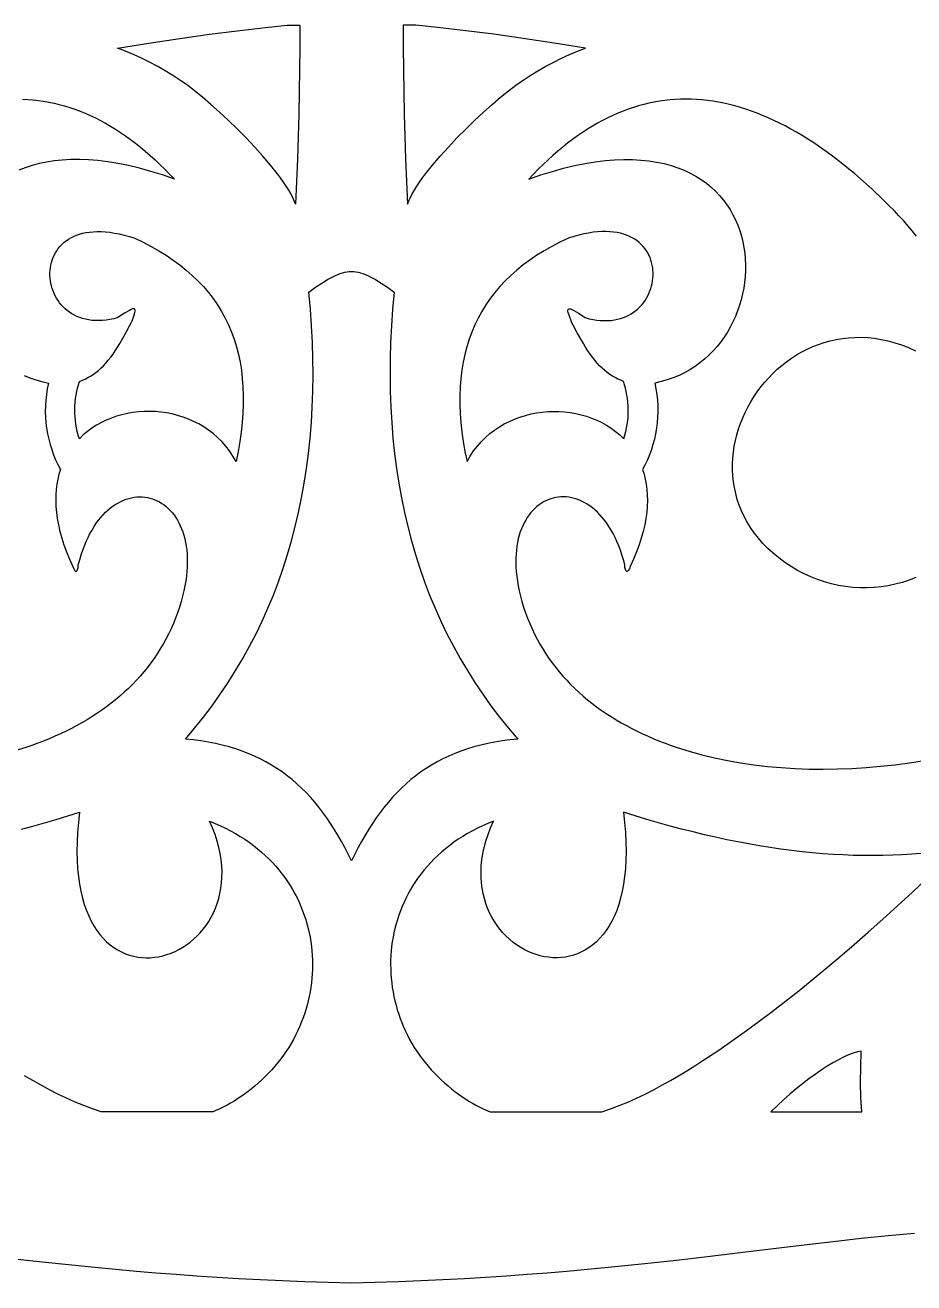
# Model space of a CAD drawing. Header units: metres. Extents: x 0 to 1337, y 0 to 1525.
# Drawn here: x 393.4 to 483.8, y 423.6 to 551.6 of the extents above; entities that cross this region are included whole.
import ezdxf

# ---------------------------------------------------------------- set-up
doc = ezdxf.new("R2010")
doc.units = ezdxf.units.M
doc.layers.add('Page1', color=7, linetype='CONTINUOUS')

msp = doc.modelspace()

# ---------------------------------------------------------------- linework, layer by layer
at = {"layer": 'Page1'}
for points in [[(421.38089, 551.569702), (421.373352, 549.319153), (421.351959, 547.061523), (421.316742, 544.796631), (421.267639, 542.524658), (421.204712, 540.245483), (421.12796, 537.959106), (421.037323, 535.665649), (420.932831, 533.36499), (420.932831, 533.36499), (420.807648, 533.695068), (420.648804, 534.044189), (420.45813, 534.41095), (420.237457, 534.793762), (419.988586, 535.191162), (419.713348, 535.601624), (419.413574, 536.023621), (419.091064, 536.455688), (418.385162, 537.343872), (417.610229, 538.254211), (416.780853, 539.174622), (415.911591, 540.093018), (415.016998, 540.997375), (414.111664, 541.875671), (413.210175, 542.715759), (412.327087, 543.505676), (411.47699, 544.233276), (410.674438, 544.886658), (409.934021, 545.453613), (409.270294, 545.922119), (409.270294, 545.922119), (408.474182, 546.439026), (407.676056, 546.925659), (406.875885, 547.382324), (406.073669, 547.809265), (405.26947, 548.206787), (404.463196, 548.575134), (403.654907, 548.914673), (402.844604, 549.225586), (402.844604, 549.225586), (406.032501, 549.74884), (409.161194, 550.223938), (412.174164, 550.643799), (415.014984, 551.00116), (415.014984, 551.00116), (417.89624, 551.332947), (417.89624, 551.332947), (420.075409, 551.568359), (421.38089, 551.569702)], [(431.874115, 551.569702), (431.881653, 549.319153), (431.903046, 547.061523), (431.938263, 544.796631), (431.987335, 542.524658), (432.050262, 540.245483), (432.127045, 537.959106), (432.217682, 535.665649), (432.322144, 533.36499), (432.322144, 533.36499), (432.447327, 533.695068), (432.606171, 534.044189), (432.796844, 534.41095), (433.017548, 534.793762), (433.266418, 535.191162), (433.541626, 535.601624), (433.841431, 536.023621), (434.16394, 536.455688), (434.869812, 537.343872), (435.644745, 538.254211), (436.474152, 539.174622), (437.343414, 540.093018), (438.238007, 540.997375), (439.143341, 541.875671), (440.04483, 542.715759), (440.927917, 543.505676), (441.778015, 544.233276), (442.580566, 544.886658), (443.320984, 545.453613), (443.98468, 545.922119), (443.98468, 545.922119), (444.780823, 546.439026), (445.578949, 546.925659), (446.37912, 547.382324), (447.181305, 547.809265), (447.985535, 548.206787), (448.791779, 548.575134), (449.600067, 548.914673), (450.4104, 549.225586), (450.4104, 549.225586), (447.222504, 549.74884), (444.093811, 550.223938), (441.080811, 550.643799), (438.240021, 551.00116), (438.240021, 551.00116), (435.358765, 551.332947), (435.358765, 551.332947), (433.179565, 551.568359), (431.874115, 551.569702)], [(393.166107, 544.026917), (393.707306, 544.000977), (394.246704, 543.95813), (394.784271, 543.898438), (395.320038, 543.821899), (395.854004, 543.728455), (396.386169, 543.618164), (396.916504, 543.491028), (397.445038, 543.347046), (397.971771, 543.186157), (398.496704, 543.008362), (399.019806, 542.813782), (399.541107, 542.602295), (400.060608, 542.373962), (400.578278, 542.128723), (401.094147, 541.866638), (401.608215, 541.587708), (402.120453, 541.29187), (402.63092, 540.979187), (403.139557, 540.649658), (403.646362, 540.303223), (404.151398, 539.939941), (404.654602, 539.559814), (405.156006, 539.162781), (405.655579, 538.748901), (406.153351, 538.318115), (406.649323, 537.870544), (407.143494, 537.406006), (407.635864, 536.924683), (408.126404, 536.426453), (408.615112, 535.911377), (408.615112, 535.911377), (407.39328, 536.331543), (406.209229, 536.698669), (405.062744, 537.01416), (403.953522, 537.279419), (402.881317, 537.495972), (401.845917, 537.6651), (400.846985, 537.788391), (399.884308, 537.867126), (398.957642, 537.902771), (398.066681, 537.89679), (397.211182, 537.850525), (396.3909, 537.765503), (395.60556, 537.643066), (394.854919, 537.48468), (394.138702, 537.291748), (393.456635, 537.065674), (392.808472, 536.807922)], [(484.06189, 530.097839), (483.651733, 530.617798), (483.219971, 531.137756), (482.766266, 531.658997), (482.290344, 532.182495), (481.79184, 532.709412), (481.270447, 533.240967), (480.725891, 533.778137), (479.565948, 534.874023), (479.565948, 534.874023), (478.362366, 535.952087), (477.763275, 536.465881), (477.166016, 536.962769), (476.570557, 537.44281), (475.976898, 537.905945), (475.38504, 538.352234), (474.795013, 538.781677), (474.206787, 539.194214), (473.620361, 539.589966), (473.035736, 539.96875), (472.452942, 540.33075), (471.871948, 540.675842), (471.292755, 541.004089), (470.715363, 541.31543), (470.139801, 541.609924), (469.56604, 541.887573), (468.99411, 542.148376), (468.42395, 542.392273), (467.855621, 542.619263), (467.289093, 542.829468), (466.724396, 543.022766), (466.161469, 543.199219), (465.600372, 543.358765), (465.041077, 543.501526), (464.483612, 543.627319), (463.927948, 543.736328), (463.374084, 543.82843), (462.822021, 543.903687), (462.27179, 543.962036), (461.723328, 544.00354), (461.176727, 544.028198), (460.631897, 544.036011), (460.088898, 544.026917), (459.547699, 544.000977), (459.008301, 543.95813), (458.470703, 543.898438), (457.934937, 543.821899), (457.40097, 543.728455), (456.868835, 543.618164), (456.33847, 543.491028), (455.809937, 543.347046), (455.283234, 543.186157), (454.758301, 543.008362), (454.235199, 542.813782), (453.713898, 542.602295), (453.194397, 542.373962), (452.676727, 542.128723), (452.160858, 541.866638), (451.64679, 541.587708), (451.134521, 541.29187), (450.624084, 540.979187), (450.115448, 540.649658), (449.608612, 540.303223), (449.103607, 539.939941), (448.600403, 539.559814), (448.098999, 539.162781), (447.599426, 538.748901), (447.101624, 538.318115), (446.605652, 537.870544), (446.111511, 537.406006), (445.619141, 536.924683), (445.128601, 536.426453), (444.639862, 535.911377), (444.639862, 535.911377), (445.861725, 536.331543), (447.045776, 536.698669), (448.192261, 537.01416), (449.301483, 537.279419), (450.373657, 537.495972), (451.409088, 537.6651), (452.40802, 537.788391), (453.370667, 537.867126), (454.297363, 537.902771), (455.188324, 537.89679), (456.043823, 537.850525), (456.864105, 537.765503), (457.649445, 537.643066), (458.400085, 537.48468), (459.116302, 537.291748), (459.79837, 537.065674), (460.446503, 536.807922), (461.061005, 536.519897), (461.64212, 536.203064), (462.190125, 535.858765), (462.705231, 535.488464), (463.187744, 535.093628), (463.637909, 534.675598), (464.055969, 534.23584), (464.44223, 533.775757), (464.796906, 533.296814), (465.12027, 532.800415), (465.412598, 532.288025), (465.674103, 531.760925), (465.905121, 531.220703), (466.105835, 530.668701), (466.276581, 530.106384), (466.417542, 529.535095), (466.529022, 528.956299), (466.611267, 528.37146), (466.664551, 527.781982), (466.689117, 527.18927), (466.685242, 526.594788), (466.653198, 525.999878), (466.593201, 525.406006), (466.505524, 524.814636), (466.390442, 524.227112), (466.248199, 523.644958), (466.079071, 523.069519), (465.883331, 522.502197), (465.661194, 521.944519), (465.412964, 521.397827), (465.138885, 520.863525), (464.839203, 520.34314), (464.514191, 519.838013), (464.164093, 519.349548), (463.789215, 518.879272), (463.38974, 518.428528), (462.966003, 517.998718), (462.51825, 517.591309), (462.046692, 517.207764), (461.551636, 516.849426), (461.033325, 516.517761), (460.492004, 516.214172), (459.927979, 515.940063), (459.341461, 515.69696), (458.732727, 515.486145), (458.102051, 515.309143), (457.449677, 515.167358), (457.449707, 515.167358), (457.568146, 514.583923), (457.658356, 514.001099), (457.720764, 513.4198), (457.75589, 512.84082), (457.764191, 512.264954), (457.746216, 511.693146), (457.702362, 511.126129), (457.633179, 510.564789), (457.539124, 510.009949), (457.420685, 509.462463), (457.278381, 508.923126), (457.11264, 508.392792), (456.923981, 507.872314), (456.712891, 507.362488), (456.479828, 506.864197), (456.225342, 506.378265)], [(398.977722, 515.333862), (399.25769, 515.443176), (399.535706, 515.56897), (399.811432, 515.711487), (400.084564, 515.870911), (400.354828, 516.047607), (400.621918, 516.241638), (400.885559, 516.453369), (401.145386, 516.682922), (401.401154, 516.930542), (401.652557, 517.196472), (401.899292, 517.480957), (402.141022, 517.784241), (402.377533, 518.106445), (402.608429, 518.447937), (402.833496, 518.808838), (403.052368, 519.189392), (403.052368, 519.189392), (403.670135, 520.265503), (404.064117, 520.979797), (404.215179, 521.275024), (404.310059, 521.488586), (404.310059, 521.488586), (404.481995, 521.96344), (404.593414, 522.329041), (404.620239, 522.468628), (404.624512, 522.578186), (404.603729, 522.656738), (404.55542, 522.70343), (404.477112, 522.717407), (404.366333, 522.697693), (404.220581, 522.643311), (404.037384, 522.553528), (403.548798, 522.263672), (402.880676, 521.820862), (402.880676, 521.820862), (402.467529, 521.711243), (402.065918, 521.626038), (401.675964, 521.564514), (401.29776, 521.525757), (400.931458, 521.509033), (400.577148, 521.513428), (400.234985, 521.538269), (399.905029, 521.582581), (399.587433, 521.645569), (399.282318, 521.726501), (398.989777, 521.824463), (398.709961, 521.93866), (398.442963, 522.068359), (398.188934, 522.212585), (397.947937, 522.370605), (397.720123, 522.541565), (397.505585, 522.724731), (397.304474, 522.919128), (397.116913, 523.124084), (396.942963, 523.338684), (396.782806, 523.562134), (396.636505, 523.79364), (396.504211, 524.032349), (396.386047, 524.277466), (396.282104, 524.528076), (396.192535, 524.783508), (396.117432, 525.042847), (396.056885, 525.305237), (396.011078, 525.569946), (395.980072, 525.836121), (395.963989, 526.102905), (395.962982, 526.369568), (395.977173, 526.635132), (396.006622, 526.898926), (396.051483, 527.160095), (396.111877, 527.417786), (396.187927, 527.671143), (396.279724, 527.919434), (396.38739, 528.161743), (396.511078, 528.397339), (396.650879, 528.625366), (396.806885, 528.844971), (396.979248, 529.055359), (397.168091, 529.255737), (397.373505, 529.44519), (397.595642, 529.622986), (397.834564, 529.78833), (398.090454, 529.940308), (398.363373, 530.078125), (398.653473, 530.200989), (398.960846, 530.308044), (399.285645, 530.398499), (399.62796, 530.471558), (399.987915, 530.526306), (400.365631, 530.562012), (400.76123, 530.57782), (401.174805, 530.572937), (401.606506, 530.546448), (402.056427, 530.49762), (402.524689, 530.425659), (403.011414, 530.329651), (403.516724, 530.208801), (404.040741, 530.062317), (404.583557, 529.889404), (404.583557, 529.889404), (405.434784, 529.486511), (406.251862, 529.063843), (407.03479, 528.621399), (407.783569, 528.15918), (408.498199, 527.677246), (409.17868, 527.175476), (409.825043, 526.653992), (410.437225, 526.112732), (411.015289, 525.551636), (411.559204, 524.970825), (412.068939, 524.370239), (412.544556, 523.749878), (412.986023, 523.109741), (413.393341, 522.449829), (413.766541, 521.770142), (414.10556, 521.070679), (414.410431, 520.351501), (414.681183, 519.612488), (414.917755, 518.85376), (415.120209, 518.075195), (415.288483, 517.276917), (415.422638, 516.458862), (415.522644, 515.620972), (415.588501, 514.763367), (415.620178, 513.885986), (415.617737, 512.988831), (415.581146, 512.071899), (415.510406, 511.135223), (415.405518, 510.178741), (415.266479, 509.202515), (415.093323, 508.206512), (414.885986, 507.190735), (414.885986, 507.190735), (414.562714, 507.742126), (414.210846, 508.261169), (413.832153, 508.747955), (413.428314, 509.202637), (413.001099, 509.625397), (412.552216, 510.016388), (412.083405, 510.375702), (411.596436, 510.703522), (411.092957, 511), (410.574768, 511.265289), (410.043579, 511.499481), (409.501129, 511.702789), (408.949158, 511.875336), (408.389343, 512.017273), (407.823486, 512.128723), (407.253296, 512.2099), (406.680481, 512.260864), (406.106812, 512.281799), (405.533997, 512.272888), (404.963745, 512.234253), (404.397858, 512.166016), (403.837982, 512.068359), (403.285919, 511.941406), (402.743347, 511.785309), (402.212036, 511.60022), (401.693726, 511.386292), (401.190125, 511.143646), (400.702942, 510.872467), (400.233948, 510.572876), (399.784882, 510.245056), (399.357422, 509.889099), (398.953369, 509.505188), (398.953308, 509.505188), (398.839722, 509.876068), (398.742493, 510.248291), (398.661407, 510.621399), (398.596252, 510.994904), (398.546814, 511.368317), (398.512848, 511.74118), (398.494141, 512.113037), (398.49054, 512.483337), (398.50174, 512.851685), (398.527588, 513.217529), (398.567841, 513.580383), (398.622314, 513.93988), (398.690735, 514.29541), (398.772919, 514.646606), (398.868652, 514.99292), (398.977753, 515.333862)], [(454.277283, 515.333862), (453.997284, 515.443176), (453.719299, 515.56897), (453.443573, 515.711487), (453.170441, 515.870911), (452.900146, 516.047607), (452.633057, 516.241638), (452.369446, 516.453369), (452.109619, 516.682922), (451.853851, 516.930542), (451.602448, 517.196472), (451.355713, 517.480957), (451.113953, 517.784241), (450.877472, 518.106445), (450.646545, 518.447937), (450.421509, 518.808838), (450.202637, 519.189392), (450.202637, 519.189392), (449.584869, 520.265503), (449.190887, 520.979797), (449.039795, 521.275024), (448.944946, 521.488586), (448.944946, 521.488586), (448.77301, 521.96344), (448.661591, 522.329041), (448.634766, 522.468628), (448.630493, 522.578186), (448.651276, 522.656738), (448.699585, 522.70343), (448.777863, 522.717407), (448.888672, 522.697693), (449.034424, 522.643311), (449.21759, 522.553528), (449.706207, 522.263672), (450.374329, 521.820862), (450.374329, 521.820862), (450.787476, 521.711243), (451.189087, 521.626038), (451.579041, 521.564514), (451.957245, 521.525757), (452.323547, 521.509033), (452.677856, 521.513428), (453.02002, 521.538269), (453.349976, 521.582581), (453.667572, 521.645569), (453.972687, 521.726501), (454.265198, 521.824463), (454.545013, 521.93866), (454.812012, 522.068359), (455.066071, 522.212585), (455.307068, 522.370605), (455.534882, 522.541565), (455.74942, 522.724731), (455.950531, 522.919128), (456.138092, 523.124084), (456.312042, 523.338684), (456.472198, 523.562134), (456.6185, 523.79364), (456.750763, 524.032349), (456.868958, 524.277466), (456.97287, 524.528076), (457.062469, 524.783508), (457.137573, 525.042847), (457.19812, 525.305237), (457.243927, 525.569946), (457.274933, 525.836121), (457.290985, 526.102905), (457.291992, 526.369568), (457.277832, 526.635132), (457.248383, 526.898926), (457.203491, 527.160095), (457.143097, 527.417786), (457.067078, 527.671143), (456.975281, 527.919434), (456.867584, 528.161743), (456.743927, 528.397339), (456.604126, 528.625366), (456.44812, 528.844971), (456.275726, 529.055359), (456.086914, 529.255737), (455.8815, 529.44519), (455.659363, 529.622986), (455.420441, 529.78833), (455.164551, 529.940308), (454.891632, 530.078125), (454.601532, 530.200989), (454.294128, 530.308044), (453.96936, 530.398499), (453.627045, 530.471558), (453.26709, 530.526306), (452.889374, 530.562012), (452.493774, 530.57782), (452.0802, 530.572937), (451.648499, 530.546448), (451.198578, 530.49762), (450.730316, 530.425659), (450.243561, 530.329651), (449.738251, 530.208801), (449.214264, 530.062317), (448.671417, 529.889404), (448.671417, 529.889404), (447.820221, 529.486511), (447.003143, 529.063843), (446.220215, 528.621399), (445.471436, 528.15918), (444.756805, 527.677246), (444.076294, 527.175476), (443.429962, 526.653992), (442.817749, 526.112732), (442.239716, 525.551636), (441.695801, 524.970825), (441.186035, 524.370239), (440.710419, 523.749878), (440.268951, 523.109741), (439.861633, 522.449829), (439.488464, 521.770142), (439.149445, 521.070679), (438.844543, 520.351501), (438.573822, 519.612488), (438.33725, 518.85376), (438.134796, 518.075195), (437.966492, 517.276917), (437.832367, 516.458862), (437.732361, 515.620972), (437.666504, 514.763367), (437.634796, 513.885986), (437.637238, 512.988831), (437.673828, 512.071899), (437.744568, 511.135223), (437.849457, 510.178741), (437.988495, 509.202515), (438.161682, 508.206512), (438.369019, 507.190735), (438.369019, 507.190735), (438.692291, 507.742126), (439.044128, 508.261169), (439.422852, 508.747955), (439.826691, 509.202637), (440.253906, 509.625397), (440.702789, 510.016388), (441.17157, 510.375702), (441.658569, 510.703522), (442.162048, 511), (442.680237, 511.265289), (443.211395, 511.499481), (443.753876, 511.702789), (444.305847, 511.875336), (444.865631, 512.017273), (445.431488, 512.128723), (446.001709, 512.2099), (446.574493, 512.260864), (447.148193, 512.281799), (447.721008, 512.272888), (448.291229, 512.234253), (448.857147, 512.166016), (449.417023, 512.068359), (449.969086, 511.941406), (450.511627, 511.785309), (451.042938, 511.60022), (451.561279, 511.386292), (452.06488, 511.143646), (452.552063, 510.872467), (453.021057, 510.572876), (453.470123, 510.245056), (453.897552, 509.889099), (454.301636, 509.505188), (454.301697, 509.505188), (454.415283, 509.876068), (454.512512, 510.248291), (454.593597, 510.621399), (454.658752, 510.994904), (454.708191, 511.368317), (454.742157, 511.74118), (454.760834, 512.113037), (454.764465, 512.483337), (454.753265, 512.851685), (454.727417, 513.217529), (454.687134, 513.580383), (454.63269, 513.93988), (454.56427, 514.29541), (454.482056, 514.646606), (454.386322, 514.99292), (454.277252, 515.333862)], [(426.627472, 466.568542), (426.294495, 467.244659), (425.953522, 467.90329), (425.604095, 468.54425), (425.245728, 469.16748), (424.877991, 469.772827), (424.500427, 470.360199), (424.112579, 470.929443), (423.713959, 471.480469), (423.304138, 472.013153), (422.88266, 472.527374), (422.449066, 473.02301), (422.002869, 473.499969), (421.543671, 473.958099), (421.070953, 474.397308), (420.58432, 474.817474), (420.083252, 475.218475), (419.567322, 475.60022), (419.036102, 475.962524), (418.489075, 476.305359), (417.925842, 476.62854), (417.345917, 476.931946), (416.74884, 477.215515), (416.134155, 477.479095), (415.501434, 477.722595), (414.850159, 477.945862), (414.179932, 478.148773), (413.490265, 478.331268), (412.780731, 478.493164), (412.050842, 478.634399), (411.30014, 478.754822), (410.528198, 478.854309), (409.734528, 478.93277), (409.734528, 478.93277), (410.674866, 480.045563), (411.579834, 481.178253), (412.449432, 482.330872), (413.283691, 483.503357), (414.082611, 484.69577), (414.846191, 485.908112), (415.574402, 487.14035), (416.267273, 488.392487), (416.924774, 489.66452), (417.546936, 490.956482), (418.133759, 492.268341), (418.685211, 493.600098), (419.201324, 494.951782), (419.682098, 496.323364), (420.127502, 497.714844), (420.537567, 499.126221), (420.912292, 500.557526), (421.251648, 502.008698), (421.555664, 503.479797), (421.82431, 504.970825), (422.057617, 506.48172), (422.255585, 508.012512), (422.418213, 509.563232), (422.545471, 511.13385), (422.63736, 512.724365), (422.693939, 514.334778), (422.715118, 515.965088), (422.700989, 517.615356), (422.651489, 519.285461), (422.56665, 520.975464), (422.446472, 522.685425), (422.290924, 524.415222), (422.290924, 524.415222), (422.978363, 524.90033), (423.608185, 525.321838), (424.188416, 525.679626), (424.727112, 525.973389), (424.983398, 526.096191), (425.2323, 526.202942), (425.474884, 526.293579), (425.712067, 526.368103), (425.944946, 526.426453), (426.174469, 526.468628), (426.401642, 526.494629), (426.627502, 526.504333), (426.627502, 526.504333), (426.853363, 526.494629), (427.080536, 526.468628), (427.310059, 526.426453), (427.542908, 526.368103), (427.780121, 526.293579), (428.022675, 526.202942), (428.271606, 526.096191), (428.527893, 525.973389), (429.066589, 525.679626), (429.64682, 525.321838), (430.276642, 524.90033), (430.964081, 524.415222), (430.964081, 524.415222), (430.808533, 522.685425), (430.688354, 520.975464), (430.603485, 519.285461), (430.554016, 517.615356), (430.539856, 515.965088), (430.561066, 514.334778), (430.617615, 512.724365), (430.709534, 511.13385), (430.836792, 509.563232), (430.99942, 508.012512), (431.197357, 506.48172), (431.430664, 504.970825), (431.699341, 503.479797), (432.003357, 502.008698), (432.342712, 500.557526), (432.717407, 499.126221), (433.127472, 497.714844), (433.572906, 496.323364), (434.05365, 494.951782), (434.569763, 493.600098), (435.121246, 492.268341), (435.708038, 490.956482), (436.3302, 489.66452), (436.987732, 488.392487), (437.680603, 487.14035), (438.408813, 485.908112), (439.172363, 484.69577), (439.971283, 483.503357), (440.805573, 482.330872), (441.675171, 481.178253), (442.580139, 480.045563), (443.520477, 478.93277), (443.520477, 478.93277), (442.726807, 478.854309), (441.954865, 478.754822), (441.204163, 478.634399), (440.474274, 478.493164), (439.764709, 478.331268), (439.075073, 478.148773), (438.404846, 477.945862), (437.753571, 477.722595), (437.12085, 477.479095), (436.506165, 477.215515), (435.909088, 476.931946), (435.329163, 476.62854), (434.7659, 476.305359), (434.218903, 475.962524), (433.687653, 475.60022), (433.171753, 475.218475), (432.670685, 474.817474), (432.184052, 474.397308), (431.711334, 473.958099), (431.252136, 473.499969), (430.805939, 473.02301), (430.372345, 472.527374), (429.950867, 472.013153), (429.541046, 471.480469), (429.142426, 470.929443), (428.754578, 470.360199), (428.376984, 469.772827), (428.009247, 469.16748), (427.650909, 468.54425), (427.301483, 467.90329), (426.96051, 467.244659), (426.627533, 466.568542)], [(483.991791, 495.389557), (483.310242, 495.115967), (482.617157, 494.882965), (481.914185, 494.690308), (481.203003, 494.537811), (480.485229, 494.425232), (479.762573, 494.352325), (479.036682, 494.318848), (478.309204, 494.324615), (477.581818, 494.369385), (476.856201, 494.452942), (476.134003, 494.575043), (475.416901, 494.735443), (474.706512, 494.93396), (474.004547, 495.170319), (473.312653, 495.444336), (472.632477, 495.755768), (471.965729, 496.104401), (471.314026, 496.48999), (470.679047, 496.912323), (470.062439, 497.371124), (470.062439, 497.371124), (469.483917, 497.85022), (468.946442, 498.345001), (468.449371, 498.854462), (467.992035, 499.377533), (467.573792, 499.913147), (467.19397, 500.460266), (466.851898, 501.017792), (466.546936, 501.584686), (466.278381, 502.159912), (466.045624, 502.74234), (465.847961, 503.330994), (465.684753, 503.924744), (465.555328, 504.522583), (465.459045, 505.123444), (465.395203, 505.726227), (465.363159, 506.329895), (465.362274, 506.933411), (465.391846, 507.535675), (465.451263, 508.135651), (465.539795, 508.7323), (465.65686, 509.324524), (465.801727, 509.911255), (465.973755, 510.491486), (466.172302, 511.064117), (466.396698, 511.628082), (466.646271, 512.182312), (466.92038, 512.72583), (467.218323, 513.257507), (467.539459, 513.776245), (467.883148, 514.281067), (468.248718, 514.770874), (468.635498, 515.244629), (469.042816, 515.701233), (469.470001, 516.139648), (469.916443, 516.558838), (470.381439, 516.957703), (470.864349, 517.335205), (471.364471, 517.690247), (471.881195, 518.021851), (472.413818, 518.328857), (472.961731, 518.610229), (473.5242, 518.86499), (474.100616, 519.092041), (474.690308, 519.290222), (475.292603, 519.458618), (475.90683, 519.596069), (476.532349, 519.701599), (477.168488, 519.774048), (477.814575, 519.812439), (478.470001, 519.815674), (479.134033, 519.782715), (479.80603, 519.712463), (480.485352, 519.603882), (481.171326, 519.455933), (481.863281, 519.267517), (482.560577, 519.037598), (483.262543, 518.765137), (483.968506, 518.449036)], [(393.327026, 515.940063), (393.913544, 515.69696), (394.522278, 515.486145), (395.152954, 515.309143), (395.805328, 515.167358), (395.805298, 515.167358), (395.686829, 514.583923), (395.596649, 514.001099), (395.534241, 513.4198), (395.499115, 512.84082), (395.490784, 512.264954), (395.508789, 511.693146), (395.552643, 511.126129), (395.621826, 510.564789), (395.715881, 510.009949), (395.83429, 509.462463), (395.976624, 508.923126), (396.142365, 508.392792), (396.331024, 507.872314), (396.542114, 507.362488), (396.775146, 506.864197), (397.029663, 506.378265)], [(397.029633, 506.378235), (396.881409, 505.89505), (396.758911, 505.393616), (396.663116, 504.873993), (396.595001, 504.336304), (396.555511, 503.780579), (396.545685, 503.20694), (396.566467, 502.615448), (396.618835, 502.006195), (396.703766, 501.379242), (396.822235, 500.734741), (396.97522, 500.072693), (397.163696, 499.393219), (397.388641, 498.696411), (397.651062, 497.98233), (397.951904, 497.251068), (398.292114, 496.502716), (398.292114, 496.502716), (398.375427, 496.277039), (398.463501, 496.116547), (398.507965, 496.061615), (398.551971, 496.024017), (398.595001, 496.004059), (398.636505, 496.002075), (398.675934, 496.018463), (398.712738, 496.053497), (398.746399, 496.107574), (398.776337, 496.180969), (398.822906, 496.387207), (398.848114, 496.674896), (398.848114, 496.674896), (398.985504, 497.190369), (399.134338, 497.684662), (399.294098, 498.15799), (399.464325, 498.610443), (399.64447, 499.042175), (399.834015, 499.453308), (400.03244, 499.844025), (400.239227, 500.214447), (400.453888, 500.564728), (400.675873, 500.894958), (400.904724, 501.205353), (401.139862, 501.496033), (401.380798, 501.76709), (401.627045, 502.018738), (401.878052, 502.251068), (402.133301, 502.464233), (402.392303, 502.658386), (402.65451, 502.833679), (402.919464, 502.990234), (403.186584, 503.128174), (403.455383, 503.247681), (403.725372, 503.348877), (403.996002, 503.431915), (404.266785, 503.496948), (404.53717, 503.544067), (404.806702, 503.573456), (405.074799, 503.585236), (405.340973, 503.57959), (405.604706, 503.55661), (405.865509, 503.516449), (406.122833, 503.459259), (406.37619, 503.385193), (406.625031, 503.294373), (406.868896, 503.186951), (407.107208, 503.06308), (407.339508, 502.922852), (407.565216, 502.766479), (407.783905, 502.594055), (407.994965, 502.405731), (408.197968, 502.20166), (408.392334, 501.981995), (408.577576, 501.746826), (408.753204, 501.496368), (408.91864, 501.230682), (409.073425, 500.949982), (409.21701, 500.654358), (409.348907, 500.343994), (409.468597, 500.019012), (409.575531, 499.679565), (409.66925, 499.325745), (409.749207, 498.957764), (409.81488, 498.575714), (409.865753, 498.179779), (409.901337, 497.77005), (409.921112, 497.34671), (409.924561, 496.909912), (409.911133, 496.459747), (409.880371, 495.996368), (409.831726, 495.519958), (409.764679, 495.030609), (409.678741, 494.528503), (409.573364, 494.013763), (409.448059, 493.486542), (409.302307, 492.94696), (409.302307, 492.94696), (409.127319, 492.368317), (408.936707, 491.800079), (408.730652, 491.242249), (408.509399, 490.694794), (408.273163, 490.157715), (408.022186, 489.630951), (407.756653, 489.114502), (407.476807, 488.608337), (407.182861, 488.112427), (406.875031, 487.62677), (406.553558, 487.151306), (406.218658, 486.686066), (405.870514, 486.230957), (405.509399, 485.786041), (405.135498, 485.351196), (404.749054, 484.926483), (404.350281, 484.511841), (403.939362, 484.107239), (403.516602, 483.712677), (403.082123, 483.328125), (402.63623, 482.953552), (402.179077, 482.588959), (401.710938, 482.234253), (401.231995, 481.889496), (400.742493, 481.554626), (400.242645, 481.229614), (399.732697, 480.914459), (399.212799, 480.6091), (398.683228, 480.313568), (398.144196, 480.027771), (397.595947, 479.75174), (397.038635, 479.485443), (396.472534, 479.228851), (395.897858, 478.981934), (395.314819, 478.744659), (394.723633, 478.517029), (394.124542, 478.299011), (393.517731, 478.090576), (392.281921, 477.702393)], [(456.225372, 506.378235), (456.373596, 505.89505), (456.496094, 505.393616), (456.591888, 504.873993), (456.660004, 504.336304), (456.699463, 503.780579), (456.70932, 503.20694), (456.688538, 502.615448), (456.636169, 502.006195), (456.551239, 501.379242), (456.43277, 500.734741), (456.279785, 500.072693), (456.091309, 499.393219), (455.866333, 498.696411), (455.603943, 497.98233), (455.303101, 497.251068), (454.96286, 496.502716), (454.96286, 496.502716), (454.879578, 496.277039), (454.791504, 496.116547), (454.74704, 496.061615), (454.703033, 496.024017), (454.659973, 496.004059), (454.6185, 496.002075), (454.579071, 496.018463), (454.542236, 496.053497), (454.508606, 496.107574), (454.478668, 496.180969), (454.432098, 496.387207), (454.406891, 496.674896), (454.406891, 496.674896), (454.269501, 497.190369), (454.120667, 497.684662), (453.960876, 498.15799), (453.79068, 498.610443), (453.610535, 499.042175), (453.42099, 499.453308), (453.222565, 499.844025), (453.015778, 500.214447), (452.801117, 500.564728), (452.579102, 500.894958), (452.350281, 501.205353), (452.115143, 501.496033), (451.874176, 501.76709), (451.62796, 502.018738), (451.376953, 502.251068), (451.121704, 502.464233), (450.862701, 502.658386), (450.600494, 502.833679), (450.335541, 502.990234), (450.06842, 503.128174), (449.799591, 503.247681), (449.529602, 503.348877), (449.258972, 503.431915), (448.98822, 503.496948), (448.717804, 503.544067), (448.448303, 503.573456), (448.180206, 503.585236), (447.914032, 503.57959), (447.650269, 503.55661), (447.389496, 503.516449), (447.132172, 503.459259), (446.878815, 503.385193), (446.629944, 503.294373), (446.386108, 503.186951), (446.147797, 503.06308), (445.915497, 502.922852), (445.689758, 502.766479), (445.4711, 502.594055), (445.26001, 502.405731), (445.057037, 502.20166), (444.862671, 501.981995), (444.677399, 501.746826), (444.501801, 501.496368), (444.336365, 501.230682), (444.18158, 500.949982), (444.037964, 500.654358), (443.906097, 500.343994), (443.786407, 500.019012), (443.679443, 499.679565), (443.585754, 499.325745), (443.505798, 498.957764), (443.440125, 498.575714), (443.389221, 498.179779), (443.353638, 497.77005), (443.333893, 497.34671), (443.330444, 496.909912), (443.343872, 496.459747), (443.374634, 495.996368), (443.423279, 495.519958), (443.490326, 495.030609), (443.576263, 494.528503), (443.681641, 494.013763), (443.806946, 493.486542), (443.952698, 492.94696), (443.952698, 492.94696), (444.127655, 492.368317), (444.318298, 491.800079), (444.524353, 491.242249), (444.745605, 490.694794), (444.981812, 490.157715), (445.232819, 489.630951), (445.498352, 489.114502), (445.778198, 488.608337), (446.072144, 488.112427), (446.379944, 487.62677), (446.701416, 487.151306), (447.036346, 486.686066), (447.38446, 486.230957), (447.745605, 485.786041), (448.119507, 485.351196), (448.505951, 484.926483), (448.904724, 484.511841), (449.315613, 484.107239), (449.738403, 483.712677), (450.172852, 483.328125), (450.618774, 482.953552), (451.075897, 482.588959), (451.544067, 482.234253), (452.02298, 481.889496), (452.512482, 481.554626), (453.012329, 481.229614), (453.522308, 480.914459), (454.042206, 480.6091), (454.571747, 480.313568), (455.110779, 480.027771), (455.659058, 479.75174), (456.21637, 479.485443), (456.78244, 479.228851), (457.357147, 478.981934), (457.940186, 478.744659), (458.531342, 478.517029), (459.130463, 478.299011), (459.737244, 478.090576), (460.973083, 477.702393), (462.23703, 477.352234), (463.527374, 477.040009), (464.842346, 476.765442), (466.180176, 476.528381), (467.539063, 476.328644), (468.917297, 476.166046), (470.31308, 476.040405), (471.72467, 475.951508), (473.150269, 475.8992), (474.588165, 475.88327), (476.03653, 475.903534), (477.493622, 475.959808), (478.957672, 476.051941), (480.426941, 476.179688), (481.899658, 476.342896), (483.374023, 476.541382), (484.848328, 476.774963)], [(393.061462, 469.789551), (394.22821, 470.101685), (395.4039, 470.430908), (396.588531, 470.777191), (397.782135, 471.140533), (398.98468, 471.520966), (398.98468, 471.520966), (398.862305, 470.45108), (398.776825, 469.426025), (398.726959, 468.445313), (398.711395, 467.508362), (398.728912, 466.614624), (398.778137, 465.76355), (398.85788, 464.95459), (398.966827, 464.187225), (399.103699, 463.460846), (399.267212, 462.774933), (399.456085, 462.128937), (399.669037, 461.522308), (399.904816, 460.954529), (400.162109, 460.424988), (400.439667, 459.933167), (400.736176, 459.478516), (401.050385, 459.060486), (401.381012, 458.678528), (401.726746, 458.332092), (402.086334, 458.02063), (402.458496, 457.743591), (402.84198, 457.500427), (403.235443, 457.290588), (403.637634, 457.113495), (404.047302, 456.968658), (404.463135, 456.855469), (404.88385, 456.773407), (405.308197, 456.721924), (405.734894, 456.70047), (406.162628, 456.708496), (406.590118, 456.745422), (407.016144, 456.81076), (407.439362, 456.9039), (407.858521, 457.024323), (408.272339, 457.171478), (408.679565, 457.344788), (409.078857, 457.543732), (409.468994, 457.767761), (409.848633, 458.016327), (410.216583, 458.288879), (410.571472, 458.584839), (410.912079, 458.903687), (411.237122, 459.244873), (411.545319, 459.607819), (411.835358, 459.992004), (412.105988, 460.396881), (412.355927, 460.821869), (412.583862, 461.266449), (412.788574, 461.730072), (412.96875, 462.212158), (413.123108, 462.712189), (413.250397, 463.229614), (413.349274, 463.763855), (413.418549, 464.314392), (413.456848, 464.880646), (413.462952, 465.462097), (413.435577, 466.058197), (413.373444, 466.668365), (413.275238, 467.292084), (413.139709, 467.928772), (412.965576, 468.577911), (412.751556, 469.238922), (412.496399, 469.911285), (412.198761, 470.594421), (412.198761, 470.594421), (412.756958, 470.367096), (413.299103, 470.127197), (413.825226, 469.875031), (414.335419, 469.610992), (414.829742, 469.335358), (415.308289, 469.048553), (415.771057, 468.750854), (416.21814, 468.442657), (416.649628, 468.124237), (417.065552, 467.796021), (417.466003, 467.458282), (417.851013, 467.111389), (418.220673, 466.755676), (418.575012, 466.39151), (418.914124, 466.019226), (419.238068, 465.63916), (419.546906, 465.251648), (419.840698, 464.857025), (420.119537, 464.455658), (420.383423, 464.047882), (420.632477, 463.634064), (420.86673, 463.214508), (421.086273, 462.789551), (421.291138, 462.359558), (421.481415, 461.924896), (421.657166, 461.48587), (421.81842, 461.042847), (421.965302, 460.59613), (422.097809, 460.146118), (422.216034, 459.693085), (422.320068, 459.237457), (422.409943, 458.77951), (422.485748, 458.319641), (422.547485, 457.858154), (422.595306, 457.395386), (422.629211, 456.931702), (422.649261, 456.467438), (422.655579, 456.00293), (422.648163, 455.538544), (422.627106, 455.074615), (422.592499, 454.611481), (422.544342, 454.149475), (422.482758, 453.688934), (422.407776, 453.230225), (422.319458, 452.773682), (422.217896, 452.319641), (422.103149, 451.868469), (421.97525, 451.420471), (421.83429, 450.976013), (421.680298, 450.535461), (421.513397, 450.099091), (421.333618, 449.667328), (421.141022, 449.240448), (420.935638, 448.818817), (420.717621, 448.402802), (420.486938, 447.992706), (420.243713, 447.588898), (419.988007, 447.191711), (419.719849, 446.801483), (419.439331, 446.418579), (419.146515, 446.043335), (418.841431, 445.676086), (418.5242, 445.317169), (418.194824, 444.966919), (418.194824, 444.966919), (417.506958, 444.289551), (417.160431, 443.971802), (416.812256, 443.667786), (416.462463, 443.377319), (416.111084, 443.10022), (415.758209, 442.836304), (415.40387, 442.585449), (415.048096, 442.347412), (414.690979, 442.12207), (414.33252, 441.90921), (413.972778, 441.708679), (413.249664, 441.343903), (412.522034, 441.026306), (412.522034, 441.026306), (401.16452, 441.026306)], [(484.558472, 467.322052), (483.597565, 467.241547), (482.627686, 467.178131), (481.648895, 467.131775), (480.661133, 467.102478), (479.664429, 467.09024), (478.658752, 467.095093), (477.644165, 467.117035), (476.620605, 467.156036), (475.588104, 467.212097), (474.546661, 467.285217), (473.496277, 467.375427), (472.43692, 467.482727), (471.368622, 467.607086), (470.291382, 467.748505), (469.2052, 467.907013), (468.110077, 468.082581), (467.005981, 468.275208), (465.892944, 468.484924), (464.770966, 468.7117), (463.640015, 468.955566), (462.500153, 469.216492), (461.351318, 469.494476), (460.193512, 469.789551), (459.026794, 470.101685), (457.851105, 470.430908), (456.666473, 470.777191), (455.47287, 471.140533), (454.270325, 471.520966), (454.270325, 471.520966), (454.3927, 470.45108), (454.478149, 469.426025), (454.528046, 468.445313), (454.543579, 467.508362), (454.526093, 466.614624), (454.476837, 465.76355), (454.397095, 464.95459), (454.288177, 464.187225), (454.151306, 463.460846), (453.987793, 462.774933), (453.79892, 462.128937), (453.585938, 461.522308), (453.350159, 460.954529), (453.092865, 460.424988), (452.815338, 459.933167), (452.518799, 459.478516), (452.20462, 459.060486), (451.873993, 458.678528), (451.528259, 458.332092), (451.16864, 458.02063), (450.796478, 457.743591), (450.413025, 457.500427), (450.019562, 457.290588), (449.61734, 457.113495), (449.207703, 456.968658), (448.79187, 456.855469), (448.371124, 456.773407), (447.946777, 456.721924), (447.520111, 456.70047), (447.092377, 456.708496), (446.664856, 456.745422), (446.238861, 456.81076), (445.815643, 456.9039), (445.396484, 457.024323), (444.982635, 457.171478), (444.575439, 457.344788), (444.176147, 457.543732), (443.786011, 457.767761), (443.406342, 458.016327), (443.038422, 458.288879), (442.683502, 458.584839), (442.342896, 458.903687), (442.017883, 459.244873), (441.709686, 459.607819), (441.419647, 459.992004), (441.149017, 460.396881), (440.899078, 460.821869), (440.671112, 461.266449), (440.4664, 461.730072), (440.286255, 462.212158), (440.131866, 462.712189), (440.004608, 463.229614), (439.905701, 463.763855), (439.836456, 464.314392), (439.798157, 464.880646), (439.792023, 465.462097), (439.819427, 466.058197), (439.881561, 466.668365), (439.979767, 467.292084), (440.115295, 467.928772), (440.289398, 468.577911), (440.503418, 469.238922), (440.758606, 469.911285), (441.056244, 470.594421), (441.056244, 470.594421), (440.498047, 470.367096), (439.955902, 470.127197), (439.429779, 469.875031), (438.919556, 469.610992), (438.425232, 469.335358), (437.946716, 469.048553), (437.483948, 468.750854), (437.036835, 468.442657), (436.605377, 468.124237), (436.189423, 467.796021), (435.789001, 467.458282), (435.403992, 467.111389), (435.034332, 466.755676), (434.679993, 466.39151), (434.340881, 466.019226), (434.016907, 465.63916), (433.708069, 465.251648), (433.414276, 464.857025), (433.135468, 464.455658), (432.871582, 464.047882), (432.622528, 463.634064), (432.388275, 463.214508), (432.168732, 462.789551), (431.963867, 462.359558), (431.77359, 461.924896), (431.597839, 461.48587), (431.436584, 461.042847), (431.289703, 460.59613), (431.157196, 460.146118), (431.03894, 459.693085), (430.934937, 459.237457), (430.845062, 458.77951), (430.769257, 458.319641), (430.707489, 457.858154), (430.659698, 457.395386), (430.625793, 456.931702), (430.605743, 456.467438), (430.599426, 456.00293), (430.606842, 455.538544), (430.627869, 455.074615), (430.662506, 454.611481), (430.710663, 454.149475), (430.772247, 453.688934), (430.847229, 453.230225), (430.935547, 452.773682), (431.037109, 452.319641), (431.151855, 451.868469), (431.279755, 451.420471), (431.420715, 450.976013), (431.574677, 450.535461), (431.741608, 450.099091), (431.921387, 449.667328), (432.113983, 449.240448), (432.319336, 448.818817), (432.537384, 448.402802), (432.768036, 447.992706), (433.011261, 447.588898), (433.266998, 447.191711), (433.535156, 446.801483), (433.815674, 446.418579), (434.10849, 446.043335), (434.413544, 445.676086), (434.730804, 445.317169), (435.06015, 444.966919), (435.06015, 444.966919), (435.748047, 444.289551), (436.094543, 443.971802), (436.442749, 443.667786), (436.792542, 443.377319), (437.14389, 443.10022), (437.496765, 442.836304), (437.851135, 442.585449), (438.206879, 442.347412), (438.564026, 442.12207), (438.922485, 441.90921), (439.282227, 441.708679), (440.005341, 441.343903), (440.732971, 441.026306), (440.732971, 441.026306), (452.090454, 441.026306)], [(452.090454, 441.026306), (452.974731, 441.327728), (453.855957, 441.661163), (454.733459, 442.024292), (455.606628, 442.414795), (456.474792, 442.830353), (457.337341, 443.268616), (458.193634, 443.727295), (459.04303, 444.204071), (459.884857, 444.696594), (460.718536, 445.202545), (461.543365, 445.719635), (462.358734, 446.245514), (463.958557, 447.314362), (465.512848, 448.390533), (465.512848, 448.390533), (466.79007, 449.30014), (468.087006, 450.250366), (469.403656, 451.24118), (470.73999, 452.272552), (472.096008, 453.344574), (473.471771, 454.457153), (474.867218, 455.610321), (476.282349, 456.804047), (477.717194, 458.038391), (479.171722, 459.313293), (480.645966, 460.628784), (482.139923, 461.984863), (483.653564, 463.38147), (485.18692, 464.818695)], [(478.498077, 441.026306), (478.424683, 442.500031), (478.393494, 444.020294), (478.40451, 445.587036), (478.457764, 447.200317), (478.457764, 447.200317), (478.066315, 447.126251), (477.634247, 446.999786), (477.165009, 446.823181), (476.662079, 446.598816), (476.128967, 446.328979), (475.569153, 446.016022), (474.986115, 445.662262), (474.383331, 445.27002), (473.764313, 444.841644), (473.132477, 444.379456), (472.491394, 443.885742), (471.844482, 443.362885), (471.195221, 442.813171), (470.54715, 442.238983), (469.903717, 441.642578), (469.268402, 441.026306), (469.268402, 441.026306), (478.498077, 441.026306)], [(401.16452, 441.026306), (400.280243, 441.327728), (399.399048, 441.661163), (398.521545, 442.024292), (397.648376, 442.414795), (396.780212, 442.830353), (395.917664, 443.268616), (395.061371, 443.727295), (394.211975, 444.204071), (393.370117, 444.696594)], [(390.15036, 426.350464), (393.585938, 425.953156), (397.159821, 425.562073), (400.878876, 425.184753), (404.749969, 424.828705), (406.74472, 424.661041), (408.780029, 424.501526), (410.856812, 424.351074), (412.975922, 424.210663), (415.138214, 424.081268), (417.344543, 423.963745), (419.595764, 423.8591), (421.892761, 423.76825), (424.236359, 423.692169), (426.627472, 423.631744), (426.627472, 423.631744), (429.018555, 423.692169), (431.362183, 423.76825), (433.65921, 423.8591), (435.910431, 423.963745), (438.116791, 424.081268), (440.279083, 424.210663), (442.398193, 424.351074), (444.475006, 424.501526), (446.510345, 424.661041), (448.505096, 424.828705), (452.376221, 425.184753), (456.095306, 425.562073), (459.669189, 425.953156), (463.104767, 426.350464), (466.408966, 426.74646), (472.650665, 427.504333), (475.601929, 427.851135), (478.449341, 428.166473), (481.199768, 428.442841), (483.860077, 428.672638)]]:
    msp.add_lwpolyline(points, dxfattribs=at)

doc.saveas('drawing.dxf')
